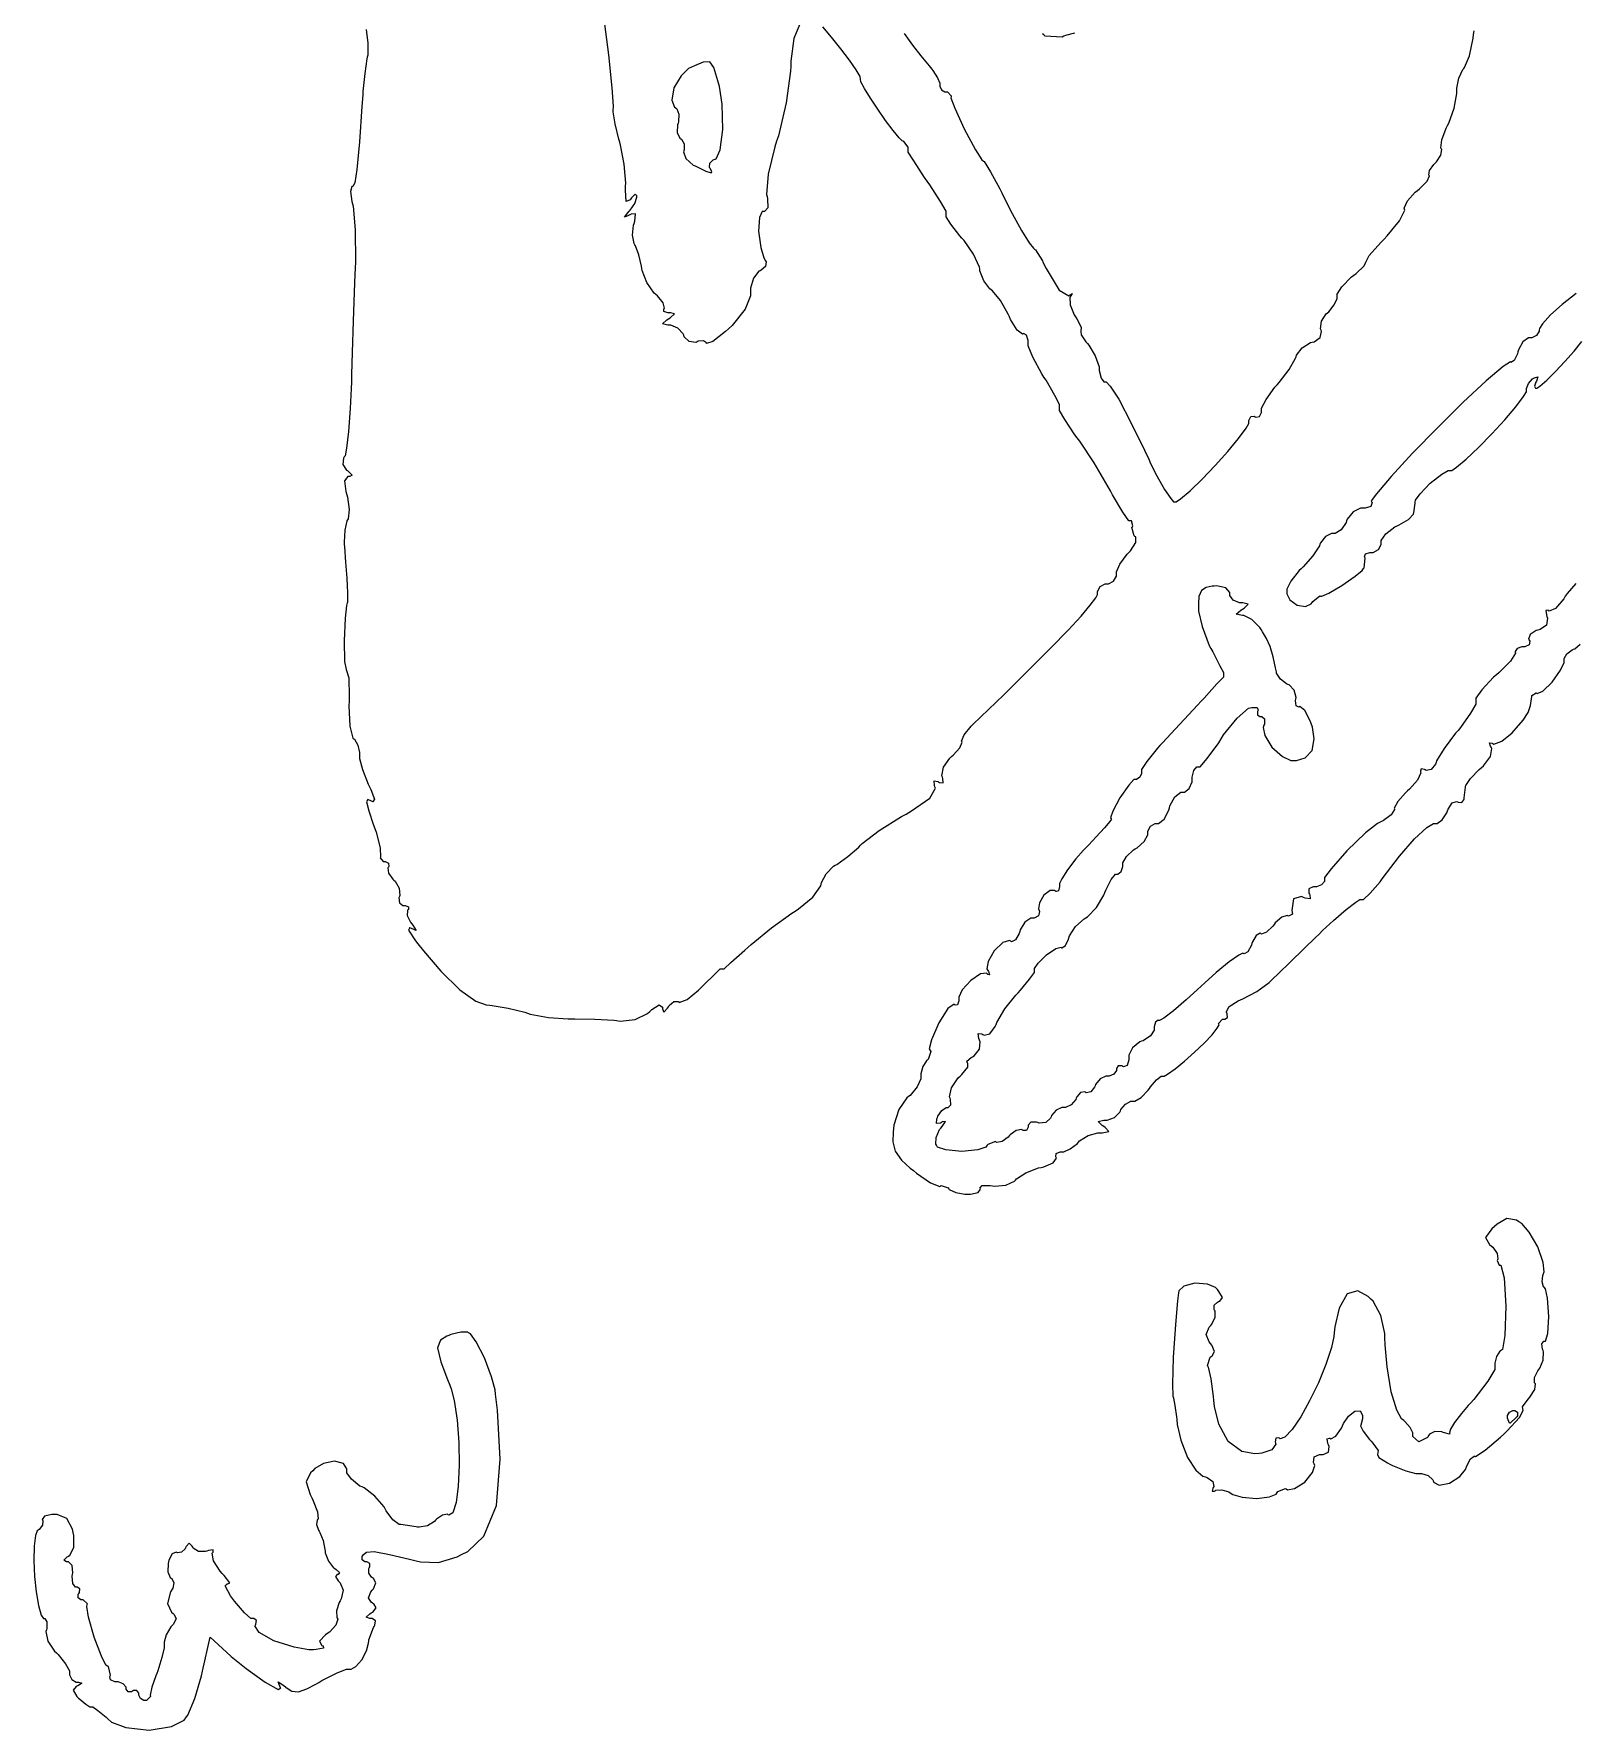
# Model space of a CAD drawing. Extents: x 0.5 to 12, y 0.6 to 18.2.
# Drawn here: x 3.4 to 5.945, y 9.349 to 12.15 of the extents above; entities that cross this region are included whole.
import ezdxf

# ---------------------------------------------------------------- set-up
doc = ezdxf.new("R2010")
doc.units = 0
doc.layers.get('0').update_dxf_attribs({"linetype": 'CONTINUOUS'})

msp = doc.modelspace()

# ---------------------------------------------------------------- linework, layer by layer
at = {"color": 0}
for points in [[(3.94824, 12.1567), (3.95139, 12.1344), (3.95101, 12.1142), (3.95036, 12.1113), (3.94965, 12.1085), (3.94607, 12.0844), (3.94308, 12.0546), (3.94271, 12.0488), (3.9414, 12.0295), (3.93733, 11.9715), (3.93321, 11.9255), (3.92947, 11.9035), (3.92622, 11.8978), (3.92518, 11.8978), (3.92449, 11.8978), (3.92242, 11.8894), (3.92469, 11.8731), (3.92578, 11.8691), (3.92681, 11.8652), (3.93018, 11.826), (3.93061, 11.7731), (3.93018, 11.7624), (3.92974, 11.7527), (3.92871, 11.7234), (3.92703, 11.6751), (3.9254, 11.6235), (3.92437, 11.587), (3.92404, 11.5748), (3.92372, 11.564), (3.92219, 11.5313), (3.91938, 11.4934), (3.91596, 11.4654), (3.91351, 11.4532), (3.91233, 11.4513), (3.91092, 11.4491), (3.90967, 11.4385), (3.91569, 11.4295), (3.91797, 11.428), (3.92003, 11.4267), (3.9254, 11.4213), (3.92133, 11.4188), (3.92003, 11.4188), (3.91818, 11.4188), (3.91271, 11.4116), (3.91476, 11.394), (3.91629, 11.3888), (3.91743, 11.3847), (3.92014, 11.3642), (3.91851, 11.3487), (3.91754, 11.3471), (3.9165, 11.3455), (3.91297, 11.3304), (3.912, 11.3106), (3.91233, 11.3066), (3.9126, 11.3027), (3.91444, 11.2773), (3.91635, 11.2511), (3.91667, 11.2467), (3.91694, 11.2425), (3.91769, 11.2231), (3.91737, 11.211), (3.91715, 11.2103), (3.91569, 11.2059), (3.91368, 11.1852), (3.91206, 11.1474), (3.91254, 11.1135), (3.91547, 11.1002), (3.91547, 11.1002), (3.91547, 11.1002), (3.91965, 11.0866), (3.92057, 11.0558), (3.92031, 11.048), (3.92003, 11.0403), (3.92171, 11.0065), (3.9266, 10.9866), (3.92796, 10.9858), (3.92925, 10.985), (3.93468, 10.9755), (3.9375, 10.9633), (3.9375, 10.9592), (3.9375, 10.9532), (3.94233, 10.9352), (3.95171, 10.9109), (3.954, 10.9065), (3.95622, 10.9022), (3.96229, 10.8861), (3.95925, 10.8816), (3.95921, 10.8816), (3.95731, 10.8828), (3.95111, 10.8856), (3.94883, 10.8819), (3.95264, 10.867), (3.96012, 10.8449), (3.96272, 10.8375), (3.96474, 10.8318), (3.9714, 10.806), (3.97222, 10.7902), (3.9714, 10.7893), (3.9714, 10.7893), (3.97635, 10.7832), (3.97803, 10.7832), (3.97982, 10.7832), (3.98535, 10.7805), (3.98583, 10.7752), (3.98514, 10.774), (3.98432, 10.7727), (3.98546, 10.7638), (3.99224, 10.7541), (3.99431, 10.7524), (3.99631, 10.7507), (4.0031, 10.7393), (4.00424, 10.7272), (4.00347, 10.7252), (4.00265, 10.7231), (4.00331, 10.7147), (4.00911, 10.7103), (4.01107, 10.7103), (4.01286, 10.7103), (4.01839, 10.7083), (4.01818, 10.7042), (4.01747, 10.7034), (4.0165, 10.7025), (4.01639, 10.6939), (4.02175, 10.6828), (4.02354, 10.6806), (4.02561, 10.678), (4.03103, 10.6694), (4.02317, 10.6725), (4.02083, 10.6739), (4.02078, 10.674), (4.01824, 10.67), (4.02989, 10.6523), (4.03386, 10.6473), (4.04303, 10.6357), (4.07194, 10.6021), (4.10331, 10.5711), (4.12961, 10.5528), (4.14686, 10.5464), (4.15278, 10.5459), (4.15679, 10.5456), (4.18311, 10.5411), (4.21029, 10.5342), (4.21479, 10.5328), (4.21924, 10.5313), (4.24957, 10.5256), (4.28212, 10.5232), (4.28771, 10.5233), (4.29324, 10.5235), (4.32622, 10.523), (4.35742, 10.5211), (4.36214, 10.5205), (4.36789, 10.5198), (4.39285, 10.5221), (4.41331, 10.5323), (4.41683, 10.5356), (4.42031, 10.5388), (4.4324, 10.5468), (4.43761, 10.5428), (4.43767, 10.5414), (4.43767, 10.5397), (4.44, 10.5346), (4.44601, 10.5409), (4.44754, 10.5433), (4.44883, 10.5454), (4.45649, 10.552), (4.46354, 10.5523), (4.46457, 10.5513), (4.46556, 10.5503), (4.47851, 10.5552), (4.49756, 10.5707), (4.50168, 10.575), (4.50575, 10.5793), (4.52403, 10.597), (4.53299, 10.6061), (4.53597, 10.6061), (4.53961, 10.6061), (4.55051, 10.6165), (4.57374, 10.6366), (4.57904, 10.6414), (4.58431, 10.6463), (4.61789, 10.6736), (4.65169, 10.698), (4.65717, 10.7013), (4.6626, 10.7048), (4.68604, 10.7245), (4.69949, 10.7429), (4.69993, 10.7457), (4.70036, 10.7484), (4.70811, 10.763), (4.72049, 10.7753), (4.72331, 10.7769), (4.72607, 10.7785), (4.74382, 10.7914), (4.76199, 10.8071), (4.76497, 10.8101), (4.7679, 10.813), (4.7959, 10.8342), (4.83268, 10.8575), (4.84006, 10.8615), (4.84924, 10.8667), (4.87918, 10.8879), (4.88872, 10.9041), (4.88775, 10.9067), (4.88693, 10.9089), (4.8865, 10.9162), (4.89242, 10.9155), (4.89393, 10.9146), (4.8954, 10.9136), (4.90136, 10.9131), (4.90088, 10.9205), (4.90007, 10.9226), (4.89919, 10.9248), (4.90196, 10.9389), (4.91228, 10.9538), (4.91525, 10.9563), (4.91813, 10.9588), (4.92899, 10.9711), (4.93283, 10.9802), (4.93229, 10.9811), (4.93169, 10.982), (4.93604, 10.9923), (4.94786, 11.0069), (4.95107, 11.0099), (4.96365, 11.0221), (5.00136, 11.0586), (5.04406, 11.1005), (5.07943, 11.1359), (5.10781, 11.1651), (5.12939, 11.1885), (5.14447, 11.2062), (5.15332, 11.2185), (5.15625, 11.2241), (5.15625, 11.2259), (5.15625, 11.2287), (5.16081, 11.237), (5.16911, 11.2415), (5.17188, 11.2415), (5.17458, 11.2415), (5.18289, 11.2462), (5.1875, 11.2544), (5.1875, 11.2572), (5.1875, 11.2614), (5.19347, 11.2742), (5.20514, 11.2904), (5.20796, 11.2932), (5.21089, 11.2962), (5.21967, 11.3097), (5.21962, 11.3192), (5.21821, 11.32), (5.21679, 11.3209), (5.21317, 11.3347), (5.21397, 11.336), (5.21479, 11.3373), (5.21235, 11.3457), (5.21153, 11.3457), (5.20817, 11.3457), (5.19808, 11.3602), (5.18104, 11.3884), (5.17757, 11.3952), (5.17404, 11.402), (5.15093, 11.4413), (5.1269, 11.4774), (5.12289, 11.4826), (5.11887, 11.4878), (5.10226, 11.513), (5.09375, 11.5278), (5.09375, 11.5327), (5.09375, 11.5377), (5.0861, 11.5525), (5.07129, 11.5778), (5.06771, 11.5831), (5.06413, 11.5883), (5.04932, 11.6157), (5.04167, 11.6343), (5.04167, 11.6404), (5.04167, 11.6434), (5.03922, 11.6523), (5.03429, 11.6549), (5.03347, 11.6543), (5.03233, 11.6537), (5.02339, 11.6605), (5.01269, 11.6778), (5.01074, 11.6824), (5.00874, 11.687), (4.99593, 11.7092), (4.98286, 11.7255), (4.98074, 11.7271), (4.97857, 11.7287), (4.96875, 11.7419), (4.96224, 11.7583), (4.96181, 11.7613), (4.96132, 11.7645), (4.95167, 11.7857), (4.93587, 11.8083), (4.93229, 11.8122), (4.92871, 11.8161), (4.9139, 11.8354), (4.90625, 11.8478), (4.90625, 11.8518), (4.90625, 11.857), (4.89703, 11.8727), (4.87929, 11.9006), (4.875, 11.9065), (4.87067, 11.9125), (4.85292, 11.9398), (4.84375, 11.9545), (4.84375, 11.9593), (4.84375, 11.9626), (4.83649, 11.972), (4.83535, 11.9724), (4.83344, 11.9732), (4.82894, 11.9781), (4.81879, 11.9903), (4.80637, 12.0068), (4.79335, 12.0253), (4.78114, 12.0436), (4.77132, 12.0595), (4.76546, 12.0707), (4.76508, 12.0749), (4.76508, 12.0749), (4.76508, 12.0749), (4.7646, 12.0791), (4.75786, 12.0903), (4.74658, 12.1063), (4.73247, 12.1249), (4.71724, 12.144), (4.70258, 12.1612)], [(4.66417, 12.1646), (4.65479, 12.1417), (4.6499, 12.1048), (4.64974, 12.0957), (4.64953, 12.0878), (4.64231, 12.0358), (4.62939, 11.9813), (4.62636, 11.9722), (4.62326, 11.9629), (4.61253, 11.9179), (4.60969, 11.8846), (4.61057, 11.881), (4.61154, 11.8771), (4.61193, 11.8626), (4.60628, 11.8561), (4.60444, 11.8561), (4.60275, 11.8561), (4.59782, 11.8465), (4.59651, 11.8237), (4.60004, 11.7968), (4.60504, 11.7798), (4.60801, 11.775), (4.60889, 11.7735), (4.60801, 11.7658), (4.60101, 11.7594), (4.5989, 11.7586), (4.59674, 11.7578), (4.58789, 11.7461), (4.58333, 11.7298), (4.58333, 11.7243), (4.58333, 11.717), (4.57428, 11.6949), (4.553, 11.6684), (4.54688, 11.6628), (4.54183, 11.6582), (4.52111, 11.6418), (4.51042, 11.6382), (4.51042, 11.6382), (4.51042, 11.6394), (4.50581, 11.6428), (4.49701, 11.642), (4.4949, 11.6412), (4.49268, 11.6403), (4.48193, 11.6417), (4.47385, 11.6495), (4.47293, 11.6519), (4.472, 11.6542), (4.46338, 11.6638), (4.45176, 11.6688), (4.44943, 11.6688), (4.44656, 11.6688), (4.43799, 11.6707), (4.44521, 11.6773), (4.44792, 11.679), (4.45053, 11.6808), (4.45768, 11.6872), (4.45101, 11.6893), (4.44879, 11.6893), (4.44672, 11.6893), (4.44026, 11.6913), (4.43989, 11.6954), (4.44054, 11.696), (4.4414, 11.6969), (4.43924, 11.7056), (4.42974, 11.7171), (4.42697, 11.7194), (4.42421, 11.7217), (4.41183, 11.739), (4.40419, 11.7588), (4.40375, 11.7624), (4.40326, 11.7659), (4.39903, 11.7847), (4.39339, 11.7997), (4.39231, 11.8015), (4.39117, 11.8033), (4.38851, 11.8173), (4.39008, 11.8337), (4.39106, 11.8367), (4.39219, 11.8404), (4.3935, 11.8523), (4.3859, 11.8518), (4.38396, 11.8507), (4.38189, 11.8496), (4.37517, 11.847), (4.38069, 11.8544), (4.38282, 11.8567), (4.3846, 11.8586), (4.39193, 11.8698), (4.39567, 11.8802), (4.39567, 11.8816), (4.39561, 11.8824), (4.39264, 11.8848), (4.38688, 11.8791), (4.38553, 11.877), (4.38456, 11.8754), (4.3781, 11.873), (4.37668, 11.8918), (4.3769, 11.898), (4.37706, 11.9031), (4.37451, 11.9346), (4.36865, 11.9659), (4.36714, 11.9709), (4.36561, 11.9759), (4.35943, 12.0011), (4.35644, 12.0207), (4.3565, 12.0228), (4.35672, 12.0301), (4.35454, 12.0603), (4.34907, 12.115), (4.34244, 12.1658)], [(4.83692, 12.1502), (4.85064, 12.1311), (4.86447, 12.1134), (4.87819, 12.0968), (4.88282, 12.0913), (4.8846, 12.0892), (4.89199, 12.0772), (4.89583, 12.068), (4.89583, 12.0649), (4.89583, 12.063), (4.89887, 12.0572), (4.9044, 12.054), (4.90625, 12.054), (4.90831, 12.054), (4.91482, 12.0473), (4.91456, 12.0462), (4.91396, 12.0441), (4.92042, 12.027), (4.93636, 11.9926), (4.95486, 11.9583), (4.96544, 11.9415), (4.96815, 11.9395), (4.96907, 11.9388), (4.97982, 11.922), (4.9949, 11.8938), (4.99804, 11.8874), (5.00228, 11.8787), (5.01551, 11.8529), (5.03093, 11.825), (5.04357, 11.8048), (5.0504, 11.7958), (5.05285, 11.7936), (5.05365, 11.7929), (5.06526, 11.775), (5.06629, 11.7728), (5.07146, 11.762), (5.09283, 11.7266), (5.10872, 11.7169), (5.11029, 11.7182), (5.11128, 11.719), (5.11469, 11.7208), (5.11279, 11.7173), (5.11199, 11.7163), (5.11089, 11.715), (5.11106, 11.7024), (5.11778, 11.6858), (5.12001, 11.6825), (5.12218, 11.6791), (5.12912, 11.6654), (5.1289, 11.6582), (5.12885, 11.6582), (5.12885, 11.6582), (5.12907, 11.6525), (5.1371, 11.6412), (5.1396, 11.6385), (5.14204, 11.6358), (5.15261, 11.6182), (5.15881, 11.5999), (5.15901, 11.5968), (5.15924, 11.5939), (5.16243, 11.5813), (5.16683, 11.5749), (5.16835, 11.5749), (5.17057, 11.5749), (5.17725, 11.5682), (5.19129, 11.5464), (5.21203, 11.507), (5.23372, 11.4623), (5.24083, 11.4473), (5.24403, 11.4404), (5.25444, 11.42), (5.26704, 11.3976), (5.27729, 11.3825), (5.28207, 11.377), (5.28369, 11.377), (5.28608, 11.377), (5.29335, 11.382), (5.30931, 11.3953), (5.32921, 11.4144), (5.35069, 11.4369), (5.37147, 11.4601), (5.38921, 11.4816), (5.40158, 11.4987), (5.40625, 11.5066), (5.40625, 11.5092), (5.40625, 11.5113), (5.40929, 11.5178), (5.41531, 11.5184), (5.41667, 11.5176), (5.41797, 11.5168), (5.42399, 11.5177), (5.42708, 11.5246), (5.42708, 11.5269), (5.42708, 11.5317), (5.43463, 11.5461), (5.44922, 11.5665), (5.45281, 11.5703), (5.45632, 11.5741), (5.47265, 11.5953), (5.48356, 11.614), (5.48438, 11.6165), (5.48519, 11.6191), (5.49457, 11.6313), (5.50797, 11.6398), (5.51079, 11.6405), (5.51389, 11.6413), (5.52419, 11.6484), (5.52647, 11.6585), (5.52561, 11.6607), (5.52479, 11.6628), (5.52626, 11.6752), (5.53375, 11.6872), (5.53597, 11.6891), (5.53819, 11.6909), (5.54736, 11.7025), (5.55208, 11.7126), (5.55208, 11.716), (5.55208, 11.72), (5.56011, 11.732), (5.57574, 11.7483), (5.57954, 11.7512), (5.58328, 11.7542), (5.59668, 11.7665), (5.59933, 11.7728), (5.59933, 11.7728), (5.59933, 11.7728), (5.60504, 11.7839), (5.62435, 11.8054), (5.62956, 11.8107), (5.63476, 11.8159), (5.65517, 11.8408), (5.66411, 11.8585), (5.66363, 11.86), (5.66308, 11.8617), (5.66818, 11.8739), (5.68121, 11.8884), (5.68463, 11.8911), (5.68804, 11.8938), (5.70057, 11.9064), (5.70486, 11.9152), (5.70415, 11.9158), (5.7034, 11.9166), (5.70492, 11.924), (5.71203, 11.9342), (5.71414, 11.9363), (5.71619, 11.9384), (5.72331, 11.9495), (5.72483, 11.9589), (5.72412, 11.96), (5.72336, 11.9612), (5.72493, 11.9748), (5.73221, 11.9942), (5.73438, 11.9983), (5.73649, 12.0024), (5.74533, 12.0271), (5.74989, 12.0509), (5.74994, 12.0545), (5.74994, 12.0601), (5.75325, 12.0766), (5.7596, 12.0908), (5.76118, 12.0923), (5.76269, 12.0939), (5.77056, 12.1134), (5.77675, 12.1423), (5.7775, 12.1484), (5.77821, 12.1546)], [(5.11849, 12.151), (5.10346, 12.147), (5.10092, 12.1456), (5.09776, 12.144), (5.06988, 12.146), (5.06749, 12.1479), (5.06549, 12.1496)], [(5.94667, 11.721), (5.92399, 11.7029), (5.90468, 11.6857), (5.89122, 11.6711), (5.88612, 11.6634), (5.88601, 11.6608), (5.8859, 11.659), (5.88135, 11.6516), (5.87354, 11.6478), (5.87099, 11.6478), (5.868, 11.6478), (5.85906, 11.6411), (5.8514, 11.628), (5.85058, 11.6248), (5.84972, 11.6216), (5.84467, 11.6102), (5.83925, 11.6072), (5.83892, 11.6075), (5.83817, 11.6082), (5.82611, 11.6006), (5.79824, 11.5769), (5.76047, 11.5414), (5.71815, 11.4998), (5.6766, 11.4571), (5.64111, 11.4188), (5.61697, 11.3903), (5.60846, 11.3784), (5.60949, 11.3767), (5.61014, 11.3757), (5.60786, 11.3695), (5.59825, 11.3665), (5.59506, 11.3665), (5.59088, 11.3665), (5.5784, 11.3605), (5.56863, 11.3486), (5.56771, 11.3457), (5.56679, 11.3429), (5.55854, 11.331), (5.54899, 11.3249), (5.54585, 11.3249), (5.54264, 11.3249), (5.53304, 11.3196), (5.52463, 11.3093), (5.52371, 11.3069), (5.52274, 11.3044), (5.51172, 11.2877), (5.49604, 11.2697), (5.49278, 11.2666), (5.48947, 11.2636), (5.47581, 11.2462), (5.46875, 11.2329), (5.46875, 11.2284), (5.46875, 11.2251), (5.4739, 11.2151), (5.48606, 11.2063), (5.50006, 11.2042), (5.50922, 11.2084), (5.51074, 11.2108), (5.51172, 11.2125), (5.52376, 11.2216), (5.52474, 11.2214), (5.52696, 11.2211), (5.53825, 11.2261), (5.56011, 11.2388), (5.58197, 11.2541), (5.59337, 11.2636), (5.59565, 11.2668), (5.59663, 11.2682), (5.59836, 11.2842), (5.59765, 11.2853), (5.59706, 11.2862), (5.59879, 11.2912), (5.60628, 11.2936), (5.60878, 11.2936), (5.6116, 11.2936), (5.62022, 11.2983), (5.625, 11.3067), (5.625, 11.3095), (5.625, 11.3132), (5.63265, 11.3242), (5.64746, 11.3356), (5.65104, 11.3372), (5.65462, 11.3388), (5.66982, 11.3481), (5.67817, 11.3566), (5.67839, 11.3578), (5.67854, 11.359), (5.68078, 11.375), (5.68099, 11.3764), (5.68143, 11.3798), (5.68896, 11.3904), (5.70583, 11.4079), (5.72483, 11.4227), (5.73574, 11.429), (5.73936, 11.429), (5.74175, 11.429), (5.74903, 11.4341), (5.76519, 11.4475), (5.78554, 11.4667), (5.80757, 11.4893), (5.82889, 11.5125), (5.84711, 11.534), (5.85981, 11.5511), (5.86458, 11.5587), (5.86458, 11.5612), (5.86458, 11.564), (5.86811, 11.5722), (5.87494, 11.5801), (5.87663, 11.5811), (5.8781, 11.582), (5.8834, 11.5833), (5.88206, 11.578), (5.88118, 11.5764), (5.88015, 11.5748), (5.87788, 11.568), (5.87978, 11.5645), (5.88043, 11.5645), (5.88206, 11.5645), (5.88693, 11.5682), (5.89828, 11.5781), (5.91254, 11.5922), (5.92817, 11.6088), (5.94331, 11.6258), (5.95628, 11.6415)], [(5.94613, 11.2421), (5.93175, 11.2259), (5.92893, 11.2212), (5.92626, 11.2169), (5.91282, 11.2011), (5.90224, 11.1963), (5.9011, 11.1973), (5.90044, 11.1979), (5.89681, 11.1977), (5.89779, 11.1902), (5.89865, 11.1879), (5.89968, 11.185), (5.89806, 11.1736), (5.88721, 11.1661), (5.88363, 11.1652), (5.88069, 11.1644), (5.87071, 11.158), (5.86838, 11.15), (5.86936, 11.1485), (5.87022, 11.1471), (5.86942, 11.1407), (5.86231, 11.1374), (5.85997, 11.1374), (5.85726, 11.1374), (5.84928, 11.1348), (5.84597, 11.1298), (5.84636, 11.1286), (5.84668, 11.1274), (5.83822, 11.114), (5.81972, 11.0952), (5.81511, 11.0913), (5.81044, 11.0873), (5.79118, 11.0668), (5.78125, 11.0529), (5.78125, 11.0482), (5.78125, 11.0432), (5.77257, 11.0281), (5.75575, 11.0044), (5.75174, 10.9997), (5.74767, 10.995), (5.72889, 10.97), (5.71631, 10.9492), (5.71539, 10.9466), (5.71442, 10.944), (5.70736, 10.9352), (5.69922, 10.9335), (5.69775, 10.9343), (5.69635, 10.9352), (5.69097, 10.9361), (5.68951, 10.9321), (5.68983, 10.9309), (5.69021, 10.9296), (5.68474, 10.9176), (5.67188, 10.9026), (5.66857, 10.8997), (5.66525, 10.8968), (5.65213, 10.8823), (5.64626, 10.8711), (5.6466, 10.8699), (5.64686, 10.8688), (5.64122, 10.8604), (5.62864, 10.8511), (5.62549, 10.8494), (5.61849, 10.8459), (5.59901, 10.8303), (5.56793, 10.8008), (5.54204, 10.7713), (5.53125, 10.7568), (5.53125, 10.7519), (5.53125, 10.7501), (5.52647, 10.7446), (5.51785, 10.7415), (5.51503, 10.7415), (5.51258, 10.7415), (5.50526, 10.7382), (5.50521, 10.7311), (5.50629, 10.7293), (5.50722, 10.7279), (5.50765, 10.7218), (5.49908, 10.7228), (5.49653, 10.7238), (5.49306, 10.7252), (5.47982, 10.7214), (5.47715, 10.7024), (5.47819, 10.6965), (5.47825, 10.6961), (5.4719, 10.6927), (5.47092, 10.6933), (5.46967, 10.6941), (5.4605, 10.6914), (5.44987, 10.6818), (5.44792, 10.679), (5.44596, 10.6763), (5.4356, 10.6666), (5.42697, 10.6635), (5.42594, 10.6641), (5.42492, 10.6648), (5.41846, 10.6613), (5.41238, 10.6507), (5.41146, 10.6478), (5.41054, 10.6449), (5.40451, 10.6342), (5.39828, 10.6307), (5.39735, 10.6312), (5.39632, 10.6319), (5.38954, 10.6284), (5.37381, 10.6173), (5.35243, 10.5997), (5.33376, 10.5831), (5.32775, 10.5774), (5.32167, 10.5717), (5.303, 10.5548), (5.28157, 10.5367), (5.26574, 10.5247), (5.25885, 10.5206), (5.25782, 10.5208), (5.25672, 10.5211), (5.25228, 10.5178), (5.25, 10.5104), (5.25, 10.5079), (5.25, 10.5048), (5.24387, 10.4954), (5.23199, 10.4872), (5.22917, 10.4863), (5.22624, 10.4854), (5.21436, 10.4756), (5.20833, 10.4632), (5.20833, 10.459), (5.20833, 10.4558), (5.20524, 10.4462), (5.19906, 10.444), (5.19792, 10.4447), (5.19646, 10.4456), (5.19054, 10.446), (5.1875, 10.4416), (5.1875, 10.4401), (5.1875, 10.4382), (5.18321, 10.4323), (5.17557, 10.429), (5.17301, 10.429), (5.16997, 10.429), (5.16086, 10.4243), (5.15306, 10.415), (5.15224, 10.4128), (5.15136, 10.4105), (5.14507, 10.403), (5.13786, 10.4015), (5.13661, 10.4023), (5.13531, 10.4031), (5.12815, 10.4018), (5.12201, 10.3947), (5.12121, 10.3925), (5.12039, 10.3904), (5.11263, 10.3816), (5.10346, 10.377), (5.10042, 10.377), (5.09733, 10.377), (5.08817, 10.3724), (5.08046, 10.3637), (5.07964, 10.3615), (5.07878, 10.3593), (5.07081, 10.3523), (5.05994, 10.3513), (5.05767, 10.3522), (5.05544, 10.3531), (5.04633, 10.353), (5.04167, 10.3479), (5.04167, 10.3462), (5.04167, 10.3445), (5.0389, 10.3393), (5.03364, 10.339), (5.03244, 10.3397), (5.03114, 10.3406), (5.02214, 10.3393), (5.01215, 10.3322), (5.01042, 10.3301), (5.00863, 10.328), (4.99886, 10.3208), (4.99029, 10.3192), (4.98915, 10.3199), (4.98796, 10.3207), (4.97493, 10.3161), (4.97407, 10.3146), (4.97211, 10.3115), (4.95856, 10.3069), (4.93218, 10.3043), (4.90582, 10.307), (4.89225, 10.3117), (4.89035, 10.3149), (4.88943, 10.3164), (4.88965, 10.3276), (4.89561, 10.3406), (4.89757, 10.3429), (4.89963, 10.3455), (4.90506, 10.3542), (4.8999, 10.3533), (4.89854, 10.3524), (4.89681, 10.3513), (4.89031, 10.3505), (4.89094, 10.3585), (4.89187, 10.3608), (4.89268, 10.363), (4.89931, 10.3722), (4.90614, 10.377), (4.90847, 10.377), (4.90983, 10.377), (4.91407, 10.3816), (4.91374, 10.3903), (4.91292, 10.3925), (4.91206, 10.3946), (4.91521, 10.4096), (4.92626, 10.4261), (4.92942, 10.4289), (4.93246, 10.4318), (4.94233, 10.4438), (4.94217, 10.4502), (4.94206, 10.4502), (4.94162, 10.4502), (4.94038, 10.4535), (4.94764, 10.4595), (4.95008, 10.4609), (4.95281, 10.4625), (4.96126, 10.4731), (4.96235, 10.4857), (4.96137, 10.4883), (4.96039, 10.4908), (4.95947, 10.4992), (4.9655, 10.4988), (4.96701, 10.4978), (4.96886, 10.4967), (4.97846, 10.4989), (4.98736, 10.5107), (4.98882, 10.5143), (4.99013, 10.5176), (5.00342, 10.5397), (5.02154, 10.5627), (5.02522, 10.5666), (5.02892, 10.5705), (5.04417, 10.589), (5.05208, 10.5998), (5.05208, 10.6033), (5.05208, 10.6063), (5.05821, 10.6151), (5.07221, 10.629), (5.08735, 10.6394), (5.09608, 10.642), (5.09711, 10.6409), (5.09744, 10.6406), (5.10275, 10.6437), (5.10818, 10.6545), (5.10915, 10.6574), (5.11008, 10.6604), (5.12011, 10.676), (5.13406, 10.6888), (5.13693, 10.6903), (5.13981, 10.6918), (5.15483, 10.7071), (5.16704, 10.7278), (5.16851, 10.7319), (5.16997, 10.7361), (5.17876, 10.7534), (5.18608, 10.7624), (5.18853, 10.7624), (5.19015, 10.7624), (5.19515, 10.7669), (5.19792, 10.775), (5.19792, 10.7776), (5.19792, 10.7811), (5.204, 10.7917), (5.21588, 10.8025), (5.21875, 10.804), (5.22157, 10.8056), (5.23346, 10.8164), (5.23958, 10.827), (5.23958, 10.8305), (5.23958, 10.8332), (5.24382, 10.8413), (5.25146, 10.8457), (5.25407, 10.8457), (5.25711, 10.8457), (5.26622, 10.8533), (5.27419, 10.8682), (5.27512, 10.8717), (5.27599, 10.8753), (5.28424, 10.8901), (5.29383, 10.8978), (5.2971, 10.8978), (5.29981, 10.8978), (5.30794, 10.9039), (5.3125, 10.915), (5.3125, 10.9186), (5.3125, 10.9223), (5.31526, 10.9334), (5.32032, 10.9395), (5.322, 10.9395), (5.32579, 10.9395), (5.33724, 10.9531), (5.35667, 10.9793), (5.36068, 10.9857), (5.36469, 10.9921), (5.38678, 11.0198), (5.40597, 11.0361), (5.40853, 11.0368), (5.41108, 11.0375), (5.41992, 11.0375), (5.42176, 11.033), (5.42128, 11.0322), (5.42046, 11.0309), (5.42031, 11.0256), (5.42469, 11.0228), (5.42617, 11.0228), (5.42763, 11.0228), (5.43201, 11.0185), (5.43201, 11.0101), (5.43126, 11.0081), (5.42985, 11.0046), (5.43267, 10.9912), (5.4445, 10.9721), (5.46192, 10.9564), (5.47558, 10.9499), (5.48019, 10.9499), (5.48497, 10.9499), (5.49929, 10.9543), (5.5109, 10.9666), (5.51443, 10.9859), (5.51144, 11.0049), (5.50939, 11.0108), (5.50782, 11.0153), (5.49881, 11.0324), (5.49046, 11.039), (5.48947, 11.0384), (5.48872, 11.0379), (5.48426, 11.04), (5.4834, 11.0489), (5.48383, 11.0514), (5.48421, 11.0539), (5.48112, 11.066), (5.47293, 11.0748), (5.47076, 11.0756), (5.46853, 11.0764), (5.45861, 11.0842), (5.45221, 11.0944), (5.45182, 11.0964), (5.45053, 11.1027), (5.44629, 11.1212), (5.44135, 11.1381), (5.43533, 11.1516), (5.42893, 11.1625), (5.42671, 11.166), (5.42458, 11.1693), (5.4114, 11.1826), (5.39806, 11.1896), (5.39594, 11.1896), (5.39328, 11.1897), (5.38547, 11.1915), (5.39301, 11.1981), (5.39583, 11.1999), (5.39844, 11.2016), (5.40533, 11.2082), (5.39621, 11.2101), (5.39324, 11.2101), (5.39068, 11.2102), (5.38032, 11.2145), (5.375, 11.2222), (5.375, 11.2248), (5.375, 11.2274), (5.368, 11.235), (5.35297, 11.2381), (5.34896, 11.2378), (5.3456, 11.2376), (5.33572, 11.2358), (5.32781, 11.2307), (5.32389, 11.2209), (5.32292, 11.2089), (5.32292, 11.2049), (5.32292, 11.1966), (5.329, 11.1713), (5.34088, 11.14), (5.34375, 11.1347), (5.34657, 11.1293), (5.35846, 11.106), (5.36458, 11.0951), (5.36458, 11.0914), (5.36458, 11.0877), (5.35357, 11.0766), (5.33225, 11.0526), (5.32715, 11.0471), (5.322, 11.0416), (5.29178, 11.0094), (5.26357, 10.9792), (5.25944, 10.9748), (5.25526, 10.9703), (5.23801, 10.9485), (5.22917, 10.935), (5.22917, 10.9305), (5.22917, 10.9284), (5.22618, 10.9222), (5.22081, 10.9186), (5.21903, 10.9186), (5.21625, 10.9186), (5.20806, 10.9093), (5.19347, 10.8885), (5.18164, 10.8664), (5.17774, 10.8551), (5.17904, 10.8536), (5.17931, 10.8533), (5.17643, 10.8491), (5.16781, 10.8386), (5.15435, 10.8238), (5.14176, 10.8105), (5.13753, 10.8062), (5.13308, 10.8017), (5.1205, 10.7875), (5.10661, 10.7697), (5.09717, 10.7547), (5.09375, 10.7471), (5.09375, 10.7446), (5.09375, 10.7421), (5.0919, 10.7345), (5.08794, 10.7335), (5.08746, 10.7339), (5.0861, 10.7353), (5.07813, 10.7353), (5.06776, 10.7274), (5.06028, 10.715), (5.05871, 10.7052), (5.05974, 10.7025), (5.06039, 10.7007), (5.05871, 10.6933), (5.05154, 10.6895), (5.04921, 10.6895), (5.04601, 10.6895), (5.03651, 10.6831), (5.02869, 10.6706), (5.02794, 10.6675), (5.02713, 10.6646), (5.02115, 10.6538), (5.01417, 10.6507), (5.01297, 10.6514), (5.01085, 10.6527), (5.00022, 10.6495), (4.98589, 10.6359), (4.97569, 10.618), (4.97368, 10.6058), (4.97532, 10.603), (4.97618, 10.6015), (4.97808, 10.5962), (4.97537, 10.5969), (4.97478, 10.5974), (4.9731, 10.599), (4.96283, 10.5975), (4.94694, 10.5869), (4.93306, 10.5711), (4.92708, 10.5592), (4.92708, 10.5552), (4.92708, 10.5531), (4.92513, 10.5466), (4.92101, 10.5462), (4.92042, 10.5468), (4.91982, 10.5474), (4.90935, 10.5404), (4.89415, 10.5166), (4.88206, 10.489), (4.87825, 10.4739), (4.8801, 10.4709), (4.88086, 10.4697), (4.87657, 10.4561), (4.87517, 10.4552), (4.87369, 10.4543), (4.86768, 10.4448), (4.86458, 10.4329), (4.86458, 10.429), (4.86458, 10.4245), (4.85856, 10.411), (4.84694, 10.3971), (4.84418, 10.3951), (4.84115, 10.393), (4.82829, 10.374), (4.82015, 10.3478), (4.81956, 10.342), (4.81896, 10.3367), (4.81847, 10.3206), (4.82226, 10.3047), (4.83285, 10.2902), (4.84717, 10.277), (4.85215, 10.2729), (4.85721, 10.2687), (4.88049, 10.2529), (4.89578, 10.2467), (4.89692, 10.2474), (4.898, 10.2481), (4.90972, 10.2443), (4.91054, 10.243), (4.91129, 10.2418), (4.92219, 10.2365), (4.93728, 10.2337), (4.94233, 10.2337), (4.94646, 10.2337), (4.95899, 10.2365), (4.963, 10.2423), (4.96251, 10.2432), (4.96251, 10.2432), (4.96213, 10.2438), (4.9661, 10.2485), (4.97928, 10.2485), (4.98292, 10.2479), (4.9866, 10.2472), (5.00499, 10.2486), (5.01926, 10.2553), (5.02094, 10.2573), (5.02251, 10.2592), (5.03819, 10.2693), (5.05908, 10.2772), (5.06332, 10.2782), (5.06749, 10.2791), (5.08317, 10.2857), (5.0886, 10.2935), (5.088, 10.2944), (5.08724, 10.2956), (5.08822, 10.3012), (5.09483, 10.304), (5.09706, 10.304), (5.10064, 10.304), (5.11143, 10.3087), (5.12321, 10.3175), (5.125, 10.3197), (5.12674, 10.3218), (5.14063, 10.3307), (5.15707, 10.3354), (5.16015, 10.3354), (5.16385, 10.3355), (5.17497, 10.3376), (5.16906, 10.3442), (5.16667, 10.3457), (5.16407, 10.3474), (5.15722, 10.354), (5.1665, 10.356), (5.1696, 10.356), (5.17215, 10.356), (5.18446, 10.3607), (5.19331, 10.3696), (5.19417, 10.3717), (5.19499, 10.3739), (5.20258, 10.3828), (5.21153, 10.3874), (5.21457, 10.3874), (5.21804, 10.3874), (5.22857, 10.3935), (5.24024, 10.4054), (5.24203, 10.4082), (5.24376, 10.4111), (5.25385, 10.423), (5.26167, 10.429), (5.26426, 10.429), (5.26622, 10.429), (5.27219, 10.4323), (5.28478, 10.4411), (5.30024, 10.4537), (5.31668, 10.4683), (5.33236, 10.4835), (5.34549, 10.4973), (5.35422, 10.5083), (5.35715, 10.5135), (5.35678, 10.5147), (5.35639, 10.5158), (5.36296, 10.5228), (5.36518, 10.5228), (5.36664, 10.5228), (5.37104, 10.5259), (5.37067, 10.5318), (5.36979, 10.5332), (5.36887, 10.5347), (5.37381, 10.5438), (5.38857, 10.5532), (5.39258, 10.5546), (5.3966, 10.5562), (5.41938, 10.5684), (5.43983, 10.5832), (5.44271, 10.586), (5.44553, 10.5888), (5.4554, 10.5984), (5.47467, 10.6172), (5.49783, 10.6397), (5.51617, 10.6576), (5.52229, 10.6635), (5.5281, 10.6692), (5.54596, 10.6857), (5.56694, 10.7039), (5.58301, 10.7162), (5.58968, 10.7207), (5.5919, 10.7207), (5.59554, 10.7207), (5.60661, 10.7307), (5.62337, 10.7499), (5.62668, 10.7546), (5.6334, 10.7641), (5.65483, 10.792), (5.67996, 10.8208), (5.70036, 10.8393), (5.71099, 10.8457), (5.71457, 10.8457), (5.71733, 10.8457), (5.72581, 10.8519), (5.73351, 10.8638), (5.73443, 10.8667), (5.73529, 10.8696), (5.74192, 10.8798), (5.7494, 10.8825), (5.75076, 10.8817), (5.75206, 10.8809), (5.75792, 10.8808), (5.7615, 10.8852), (5.76172, 10.8867), (5.76188, 10.8882), (5.76411, 10.906), (5.76432, 10.9073), (5.76449, 10.9086), (5.77235, 10.9203), (5.78668, 10.9351), (5.79004, 10.938), (5.79362, 10.9411), (5.80544, 10.9568), (5.80778, 10.9699), (5.80664, 10.9717), (5.80567, 10.9734), (5.80399, 10.9789), (5.80821, 10.9786), (5.80931, 10.9779), (5.81071, 10.977), (5.82394, 10.9816), (5.84119, 10.9958), (5.84462, 10.9997), (5.84831, 11.0039), (5.8591, 11.0168), (5.86735, 11.029), (5.87147, 11.0407), (5.87326, 11.052), (5.87369, 11.0558), (5.87386, 11.0573), (5.88108, 11.0618), (5.88157, 11.0613), (5.88249, 11.0604), (5.89193, 11.0642), (5.90722, 11.0793), (5.92106, 11.0991), (5.92708, 11.1117), (5.92708, 11.1159), (5.92708, 11.1184), (5.93164, 11.126), (5.94054, 11.1328), (5.94271, 11.1336), (5.94482, 11.1344), (5.95372, 11.1421)]]:
    msp.add_lwpolyline(points, dxfattribs=at)
for points in [[(4.51617, 11.9281), (4.51535, 11.9295), (4.51585, 11.9361), (4.52154, 11.9414), (4.52333, 11.942), (4.52669, 11.9431), (4.53304, 11.9582), (4.53765, 11.992), (4.53657, 12.0334), (4.53228, 12.0629), (4.52946, 12.0723), (4.52778, 12.0778), (4.52246, 12.0942), (4.51594, 12.1037), (4.50526, 12.103), (4.49061, 12.0967), (4.48583, 12.0945), (4.4809, 12.0922), (4.46843, 12.0805), (4.45676, 12.0603), (4.45318, 12.0403), (4.45742, 12.0286), (4.46018, 12.0269), (4.46143, 12.0261), (4.465, 12.0171), (4.46436, 12.0046), (4.46354, 12.002), (4.46268, 11.9993), (4.46229, 11.9866), (4.46642, 11.9774), (4.46789, 11.9765), (4.46929, 11.9756), (4.47364, 11.968), (4.47379, 11.9584), (4.4731, 11.9565), (4.47233, 11.9547), (4.4764, 11.9436), (4.48844, 11.9331), (4.49175, 11.9315), (4.4961, 11.9294), (4.50939, 11.9232), (4.51801, 11.9201), (4.51958, 11.9218), (4.51708, 11.9266), (4.51617, 11.9281)], [(5.45324, 9.74169), (5.4541, 9.74317), (5.46664, 9.74804), (5.46778, 9.74735), (5.47021, 9.74582), (5.48182, 9.74789), (5.49854, 9.75874), (5.51139, 9.77425), (5.51514, 9.78581), (5.51406, 9.78868), (5.51307, 9.79118), (5.51432, 9.80007), (5.52311, 9.80404), (5.52604, 9.80404), (5.52897, 9.80404), (5.53787, 9.80811), (5.53868, 9.8176), (5.53771, 9.82021), (5.53683, 9.82243), (5.53586, 9.83008), (5.53956, 9.83138), (5.54025, 9.83094), (5.54144, 9.83024), (5.54986, 9.83469), (5.55914, 9.84771), (5.56076, 9.85124), (5.56267, 9.85553), (5.57081, 9.86719), (5.5816, 9.87597), (5.59022, 9.87619), (5.59375, 9.86897), (5.59375, 9.86654), (5.59375, 9.8629), (5.59147, 9.8526), (5.59115, 9.852), (5.59076, 9.85146), (5.59511, 9.84267), (5.60563, 9.829), (5.6084, 9.82596), (5.61111, 9.82297), (5.61963, 9.81049), (5.61897, 9.80399), (5.61882, 9.80399), (5.61882, 9.80399), (5.62088, 9.79937), (5.6351, 9.79053), (5.63921, 9.78836), (5.64328, 9.78624), (5.66581, 9.7774), (5.68229, 9.77279), (5.68782, 9.77279), (5.6914, 9.77279), (5.70221, 9.76932), (5.70996, 9.76258), (5.7105, 9.76096), (5.71126, 9.75857), (5.7206, 9.75369), (5.73757, 9.75683), (5.75483, 9.76768), (5.76432, 9.77919), (5.76574, 9.78353), (5.7666, 9.78629), (5.7724, 9.79704), (5.7786, 9.80154), (5.77962, 9.80122), (5.78065, 9.80089), (5.79676, 9.81104), (5.82194, 9.83251), (5.82747, 9.83789), (5.83301, 9.84326), (5.85346, 9.8655), (5.85938, 9.87696), (5.85938, 9.87696), (5.8591, 9.87696), (5.85846, 9.8826), (5.86583, 9.89339), (5.86822, 9.896), (5.87056, 9.89865), (5.87842, 9.91151), (5.87967, 9.9209), (5.87875, 9.92182), (5.87782, 9.92275), (5.87782, 9.93121), (5.88331, 9.94211), (5.8851, 9.94428), (5.88688, 9.94646), (5.89253, 9.96001), (5.89296, 9.97364), (5.89214, 9.97575), (5.89128, 9.97792), (5.89035, 9.98693), (5.89356, 9.99154), (5.89464, 9.99154), (5.896, 9.99154), (5.90022, 10.004), (5.90192, 10.0321), (5.89979, 10.0621), (5.89649, 10.0777), (5.89393, 10.0802), (5.89296, 10.0812), (5.89051, 10.0895), (5.8916, 10.0997), (5.89236, 10.1016), (5.89399, 10.106), (5.89247, 10.1214), (5.88374, 10.1469), (5.86919, 10.1714), (5.85699, 10.1853), (5.852, 10.1884), (5.84814, 10.1908), (5.83251, 10.194), (5.81614, 10.1847), (5.81196, 10.1808), (5.80767, 10.1768), (5.79719, 10.1623), (5.80365, 10.1508), (5.80686, 10.1481), (5.80903, 10.1463), (5.81629, 10.1362), (5.81776, 10.1271), (5.817, 10.1258), (5.81625, 10.1246), (5.81967, 10.1165), (5.82081, 10.1165), (5.8226, 10.1165), (5.82801, 10.0956), (5.83078, 10.0489), (5.82889, 10.0008), (5.82519, 9.97737), (5.8221, 9.97542), (5.82075, 9.97461), (5.81532, 9.96582), (5.8125, 9.95469), (5.8125, 9.95096), (5.8125, 9.94456), (5.80072, 9.92518), (5.778, 9.89512), (5.77251, 9.88917), (5.76861, 9.88499), (5.75738, 9.8719), (5.74593, 9.85688), (5.73921, 9.84571), (5.73774, 9.8406), (5.73833, 9.84), (5.7385, 9.83985), (5.73747, 9.83783), (5.7296, 9.83979), (5.72732, 9.84065), (5.72499, 9.84158), (5.71338, 9.84196), (5.70449, 9.83757), (5.70356, 9.83599), (5.70128, 9.83231), (5.6869, 9.82525), (5.67708, 9.83388), (5.67708, 9.83675), (5.67708, 9.83974), (5.67269, 9.84853), (5.66417, 9.85861), (5.66217, 9.86019), (5.65831, 9.86317), (5.65088, 9.87728), (5.64144, 9.90776), (5.6346, 9.94874), (5.63135, 9.98497), (5.63097, 9.99707), (5.63069, 10.0038), (5.62435, 10.0338), (5.61149, 10.0571), (5.60801, 10.0606), (5.60357, 10.0651), (5.58626, 10.0744), (5.56847, 10.0693), (5.55528, 10.0459), (5.54844, 10.0152), (5.54747, 10.0048), (5.54688, 9.99881), (5.54269, 9.9809), (5.53342, 9.95258), (5.52106, 9.92236), (5.50672, 9.89285), (5.49192, 9.86643), (5.47775, 9.84565), (5.46565, 9.83301), (5.45822, 9.83014), (5.45692, 9.83094), (5.45583, 9.83165), (5.45101, 9.83106), (5.44987, 9.82493), (5.45025, 9.82303), (5.45068, 9.82096), (5.44417, 9.81207), (5.42785, 9.80638), (5.42339, 9.80583), (5.41644, 9.80507), (5.39497, 9.80931), (5.37235, 9.82579), (5.3565, 9.85428), (5.34933, 9.88351), (5.34853, 9.89339), (5.34793, 9.89985), (5.34397, 9.92919), (5.33951, 9.94829), (5.33876, 9.94954), (5.33794, 9.95085), (5.34256, 9.96479), (5.34407, 9.96571), (5.34597, 9.9669), (5.34956, 9.97444), (5.34511, 9.98469), (5.34299, 9.98725), (5.34065, 9.99007), (5.33604, 10.0021), (5.34093, 10.0142), (5.34337, 10.0171), (5.34511, 10.0192), (5.35042, 10.0308), (5.35058, 10.0409), (5.34978, 10.0423), (5.3489, 10.0437), (5.34912, 10.0506), (5.35449, 10.0559), (5.35628, 10.0565), (5.35824, 10.0572), (5.3629, 10.0632), (5.35688, 10.0735), (5.35428, 10.0763), (5.35118, 10.0796), (5.33778, 10.0854), (5.31706, 10.0872), (5.29889, 10.0823), (5.29058, 10.0741), (5.29025, 10.071), (5.28868, 10.058), (5.2851, 10.0187), (5.28153, 9.96446), (5.28017, 9.92025), (5.28054, 9.90033), (5.28157, 9.89779), (5.28185, 9.89708), (5.28401, 9.88514), (5.28668, 9.86626), (5.28717, 9.86203), (5.28814, 9.85351), (5.29383, 9.82807), (5.30474, 9.79932), (5.31874, 9.77821), (5.33018, 9.76856), (5.33458, 9.76714), (5.33729, 9.76628), (5.34657, 9.75944), (5.34842, 9.75114), (5.3475, 9.74957), (5.34663, 9.74826), (5.34543, 9.74343), (5.34939, 9.74382), (5.35042, 9.74442), (5.35178, 9.74528), (5.36187, 9.74599), (5.37337, 9.74235), (5.37549, 9.741), (5.37978, 9.73828), (5.39507, 9.73389), (5.41889, 9.73161), (5.44049, 9.73426), (5.4515, 9.73893), (5.45324, 9.74169)], [(3.65175, 9.37093), (3.65365, 9.37358), (3.66531, 9.40104), (3.67665, 9.43864), (3.67839, 9.44635), (3.69097, 9.50256), (3.71789, 9.47786), (3.72564, 9.47076), (3.75022, 9.45074), (3.78147, 9.42828), (3.80322, 9.4159), (3.80724, 9.41906), (3.80718, 9.41917), (3.80578, 9.42144), (3.80285, 9.42899), (3.8125, 9.42253), (3.81554, 9.42008), (3.81787, 9.41818), (3.82585, 9.41357), (3.83649, 9.41243), (3.85032, 9.41704), (3.86535, 9.42503), (3.87022, 9.4279), (3.87532, 9.43093), (3.90056, 9.44347), (3.91613, 9.44987), (3.92133, 9.44987), (3.92389, 9.44987), (3.93153, 9.45404), (3.94129, 9.4649), (3.94889, 9.47993), (3.95242, 9.49251), (3.95281, 9.49675), (3.9529, 9.49821), (3.96067, 9.51839), (3.96181, 9.52018), (3.963, 9.52214), (3.96403, 9.52974), (3.95822, 9.53336), (3.95632, 9.53336), (3.95432, 9.53342), (3.94829, 9.53532), (3.95454, 9.54101), (3.95687, 9.54249), (3.95925, 9.54406), (3.96506, 9.55111), (3.96089, 9.55767), (3.95893, 9.55886), (3.95671, 9.56022), (3.95221, 9.56776), (3.95622, 9.57758), (3.95833, 9.58008), (3.96035, 9.58251), (3.96442, 9.59224), (3.96061, 9.5995), (3.95865, 9.60069), (3.95714, 9.60167), (3.95258, 9.6084), (3.95269, 9.61594), (3.95356, 9.61724), (3.95437, 9.6186), (3.95437, 9.62414), (3.94949, 9.62696), (3.94792, 9.62696), (3.94629, 9.62696), (3.94157, 9.63004), (3.94185, 9.63601), (3.94276, 9.63743), (3.94379, 9.63911), (3.94883, 9.64301), (3.96158, 9.64382), (3.98703, 9.63926), (4.02018, 9.63157), (4.03125, 9.62885), (4.03819, 9.62717), (4.06808, 9.62592), (4.09874, 9.63531), (4.10612, 9.63894), (4.11654, 9.6441), (4.14296, 9.66954), (4.16379, 9.72017), (4.16976, 9.79644), (4.16515, 9.87717), (4.16217, 9.90386), (4.16135, 9.91108), (4.15565, 9.93224), (4.14378, 9.96354), (4.12989, 9.9904), (4.12088, 10.0032), (4.11724, 10.0053), (4.11615, 10.0059), (4.10454, 10.0059), (4.08854, 10.0021), (4.08524, 10.0008), (4.08149, 9.9994), (4.07107, 9.99294), (4.06646, 9.98004), (4.07156, 9.95703), (4.08251, 9.92817), (4.08649, 9.91862), (4.08892, 9.91265), (4.09364, 9.8935), (4.09858, 9.86068), (4.10135, 9.82374), (4.102, 9.78635), (4.10053, 9.75211), (4.097, 9.72472), (4.09147, 9.70768), (4.08496, 9.70404), (4.08399, 9.70464), (4.08279, 9.7054), (4.07428, 9.70421), (4.06483, 9.69754), (4.06321, 9.69553), (4.06153, 9.69358), (4.04949, 9.68631), (4.03586, 9.68397), (4.03342, 9.6844), (4.03093, 9.6849), (4.00592, 9.68853), (4.00439, 9.68864), (4.00282, 9.68875), (3.99246, 9.69656), (3.98156, 9.71094), (3.97976, 9.71436), (3.97792, 9.71778), (3.963, 9.73525), (3.94499, 9.74903), (3.94157, 9.75054), (3.93815, 9.75211), (3.92399, 9.76324), (3.91667, 9.77414), (3.91667, 9.77778), (3.91667, 9.78071), (3.91075, 9.78939), (3.89621, 9.79312), (3.87776, 9.78911), (3.86382, 9.78103), (3.86019, 9.77735), (3.85656, 9.77376), (3.84918, 9.7589), (3.85574, 9.73813), (3.85906, 9.73178), (3.86111, 9.72775), (3.868, 9.70942), (3.86908, 9.69749), (3.86833, 9.69667), (3.86751, 9.6959), (3.86664, 9.68858), (3.86968, 9.67919), (3.87088, 9.67731), (3.87201, 9.67546), (3.87717, 9.66211), (3.88043, 9.64708), (3.88064, 9.64442), (3.88081, 9.64176), (3.88596, 9.62799), (3.89469, 9.61703), (3.89675, 9.61572), (3.89876, 9.61447), (3.90419, 9.60915), (3.90224, 9.60628), (3.90158, 9.60628), (3.90067, 9.60628), (3.89806, 9.60265), (3.90201, 9.59576), (3.90369, 9.59407), (3.90576, 9.59201), (3.91026, 9.58029), (3.90707, 9.56603), (3.90528, 9.56261), (3.90381, 9.55994), (3.89963, 9.54611), (3.8999, 9.535), (3.90072, 9.53369), (3.90153, 9.53239), (3.89849, 9.52257), (3.88786, 9.51107), (3.88488, 9.50896), (3.88103, 9.50629), (3.87115, 9.49599), (3.875, 9.48899), (3.8769, 9.48822), (3.87744, 9.48801), (3.87804, 9.48415), (3.86561, 9.48204), (3.86165, 9.48193), (3.85363, 9.48172), (3.82937, 9.48594), (3.79617, 9.49675), (3.7716, 9.51036), (3.76454, 9.52106), (3.76551, 9.52257), (3.76639, 9.52403), (3.76708, 9.53011), (3.76303, 9.53321), (3.76172, 9.53321), (3.75814, 9.53321), (3.7475, 9.54297), (3.73107, 9.56179), (3.72781, 9.56629), (3.72456, 9.5709), (3.71556, 9.58718), (3.71897, 9.59088), (3.71929, 9.59065), (3.71983, 9.59039), (3.72304, 9.59213), (3.71403, 9.60428), (3.71083, 9.60781), (3.70757, 9.61139), (3.6965, 9.62869), (3.69412, 9.64122), (3.69521, 9.64242), (3.69575, 9.64307), (3.69558, 9.64671), (3.68788, 9.64567), (3.68554, 9.64481), (3.68311, 9.64393), (3.67139, 9.64404), (3.66292, 9.64931), (3.66211, 9.65099), (3.66114, 9.653), (3.65619, 9.65793), (3.65115, 9.6525), (3.65018, 9.65033), (3.64931, 9.64854), (3.64339, 9.64264), (3.63683, 9.64165), (3.63569, 9.64236), (3.6346, 9.64307), (3.62819, 9.63997), (3.62267, 9.62972), (3.62196, 9.62685), (3.62121, 9.62403), (3.62093, 9.61051), (3.62478, 9.60101), (3.62614, 9.60021), (3.62744, 9.59939), (3.63058, 9.59239), (3.62896, 9.58365), (3.62793, 9.58197), (3.62511, 9.57758), (3.62007, 9.55832), (3.62668, 9.54362), (3.62978, 9.54144), (3.63151, 9.54025), (3.6345, 9.53267), (3.62961, 9.52328), (3.6275, 9.52111), (3.62571, 9.51938), (3.61833, 9.50667), (3.61458, 9.49431), (3.61458, 9.49013), (3.61458, 9.48481), (3.611, 9.46881), (3.60411, 9.44678), (3.60249, 9.44271), (3.60081, 9.43869), (3.5944, 9.41976), (3.59179, 9.40668), (3.59207, 9.4056), (3.59229, 9.40457), (3.58556, 9.39779), (3.58333, 9.39779), (3.58149, 9.39779), (3.57596, 9.40104), (3.57292, 9.4069), (3.57292, 9.40881), (3.57292, 9.41032), (3.56982, 9.41471), (3.56392, 9.41433), (3.5625, 9.41342), (3.56104, 9.41254), (3.55512, 9.41211), (3.55208, 9.4165), (3.55208, 9.41797), (3.55208, 9.41992), (3.54731, 9.42578), (3.53868, 9.42904), (3.53586, 9.42904), (3.53342, 9.42904), (3.5261, 9.43192), (3.52485, 9.43761), (3.52561, 9.43875), (3.52642, 9.44011), (3.52268, 9.45394), (3.52126, 9.45481), (3.51867, 9.45643), (3.51118, 9.4714), (3.49935, 9.50265), (3.49007, 9.53549), (3.48687, 9.553), (3.48774, 9.55664), (3.48796, 9.55772), (3.4809, 9.56446), (3.47857, 9.56446), (3.47706, 9.56446), (3.47265, 9.56754), (3.47304, 9.57346), (3.47396, 9.57487), (3.47483, 9.57633), (3.47542, 9.58225), (3.47131, 9.58529), (3.46994, 9.58529), (3.46838, 9.58529), (3.46376, 9.59142), (3.46294, 9.60331), (3.46354, 9.60612), (3.46408, 9.609), (3.46272, 9.62088), (3.45682, 9.62711), (3.45514, 9.62711), (3.45367, 9.62717), (3.44928, 9.6295), (3.45475, 9.63493), (3.45688, 9.63624), (3.45921, 9.63775), (3.46576, 9.65044), (3.4655, 9.67019), (3.46442, 9.67513), (3.46317, 9.68083), (3.45389, 9.69868), (3.43826, 9.70508), (3.43306, 9.70508), (3.42904, 9.70508), (3.41715, 9.70247), (3.41331, 9.69689), (3.41379, 9.69607), (3.41456, 9.69488), (3.41396, 9.68744), (3.40836, 9.68033), (3.40662, 9.67925), (3.40483, 9.67817), (3.40235, 9.67046), (3.40013, 9.65278), (3.39968, 9.62924), (3.40082, 9.60297), (3.40338, 9.57715), (3.40701, 9.55479), (3.41157, 9.53917), (3.41553, 9.53321), (3.41689, 9.53321), (3.41797, 9.53321), (3.42128, 9.52772), (3.4209, 9.51714), (3.42025, 9.51454), (3.41954, 9.51193), (3.4229, 9.49571), (3.43381, 9.47922), (3.43685, 9.47646), (3.43978, 9.47379), (3.45199, 9.45865), (3.45833, 9.44694), (3.45833, 9.44303), (3.45833, 9.44054), (3.46212, 9.43294), (3.46957, 9.42833), (3.47136, 9.42822), (3.47325, 9.42811), (3.47906, 9.42649), (3.47347, 9.42296), (3.47146, 9.42215), (3.46929, 9.42133), (3.46442, 9.41493), (3.4706, 9.40483), (3.47331, 9.40213), (3.47532, 9.40013), (3.48562, 9.39171), (3.49229, 9.38737), (3.49451, 9.38737), (3.49718, 9.38737), (3.50515, 9.38162), (3.51899, 9.3705), (3.52192, 9.36778), (3.52761, 9.36247), (3.55126, 9.35335), (3.5899, 9.34918), (3.62696, 9.35514), (3.64768, 9.36546), (3.65175, 9.37093)], [(5.83333, 9.86654), (5.83333, 9.86838), (5.83653, 9.87392), (5.84239, 9.87696), (5.84435, 9.87696), (5.84581, 9.87696), (5.85021, 9.87392), (5.84983, 9.868), (5.84896, 9.86654), (5.84804, 9.86513), (5.83794, 9.85612), (5.83794, 9.85612), (5.83675, 9.85612), (5.83333, 9.86393), (5.83333, 9.86654)]]:
    msp.add_lwpolyline(points, close=True, dxfattribs=at)

doc.saveas('drawing.dxf')
